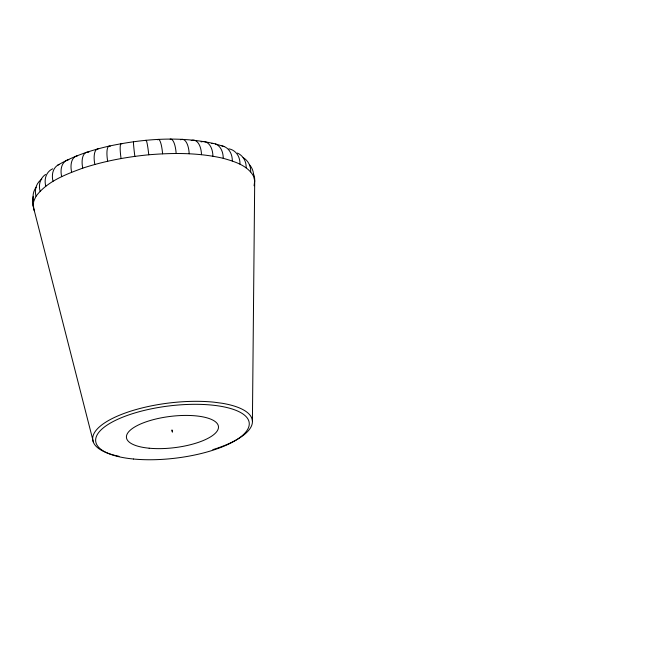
<?xml version="1.0" encoding="UTF-8"?>
<svg xmlns="http://www.w3.org/2000/svg" width="649" height="649" viewBox="0 0 649 649"><rect width="100%" height="100%" fill="white"/><g stroke="black" fill="none" stroke-linecap="round" stroke-linejoin="round"><path stroke-width="0.97" d="M252.412 421.096L254.708 180.909A18.172 17.077 -3.2 0 0 253.386 173.697M254.1 185.768L254.708 180.909L253.572 176.252A18.172 16.996 -23.9 0 0 249.63 164.935M41.812 179.116A18.172 16.452 32.6 0 0 36.052 196.201L33.724 201.174L33.115 206.033L93.513 442.561M36.068 196.201C47.288 181.201 65.8 174.403 82.756 168.14C104.148 161.122 126.377 156.944 148.759 154.787C173.567 152.718 198.862 152.685 223.232 158.315C234.451 161.52 247.545 165.3 253.572 176.252M57.542 165.308C73.369 155.971 91.022 150.3 108.837 146.163M109.527 146.009C143.616 138.821 179.408 136.039 213.691 143.51M215.468 143.964L223.881 146.447M172.163 430.109L172.407 432.12L171.863 430.068M211.842 143.429A18.172 12.712 -76.1 0 1 223.24 158.315M201.06 141.896A18.172 11.179 -80.5 0 1 212.913 156.206M170.152 139.137A18.172 5.638 89.9 0 1 176.147 153.472M180.592 139.786A18.172 7.618 -87.3 0 1 189.184 153.756M191.212 140.573A18.172 9.467 -84.1 0 1 201.498 154.673M243.132 157.602A18.172 16.639 -41.3 0 1 250.717 171.863M221.926 145.936A18.172 14.043 -70.8 0 1 232.318 160.984M228.886 148.824A18.172 15.146 -63.8 0 1 240 164.165M237.445 153.075A18.172 16.022 -54.3 0 1 246.166 167.815M34.235 210.698A18.172 16.996 -23.9 0 1 33.586 206.666M33.099 206.041A18.172 17.077 -3.2 0 1 33.286 196.331M33.707 201.182A18.172 16.898 16.7 0 1 36.141 187.22M40.1 191.179A18.172 15.738 44.2 0 1 45.56 174.451M45.787 186.19A18.172 14.789 52.6 0 1 52.715 168.797M53.023 181.314A18.172 13.597 59 0 1 59.27 164.375M61.687 176.633A18.172 12.193 64 0 1 68.835 159.646M71.65 172.22A18.172 10.595 68 0 1 77.653 155.736M82.748 168.14A18.172 8.835 71.5 0 1 88.824 152.182M94.819 164.457A18.172 6.928 74.5 0 1 98.161 148.864M107.661 161.236A18.172 4.916 77.3 0 1 110.298 146.236M121.071 158.526A18.172 2.831 79.8 0 1 121.866 143.891M134.846 156.36A18.172 0.698 82.3 0 1 133.597 141.701M145.741 140.671A18.172 1.452 84.8 0 1 148.759 154.778M157.675 139.835A18.172 3.57 87.3 0 1 162.599 153.813M216.628 448.41A80.395 27.363 -6.9 0 0 222.282 403.289L214.056 402.185A80.395 27.363 -6.9 0 0 108.513 420.528A80.395 27.363 -6.9 0 0 118.994 456.304M215.695 448.719A80.395 27.363 -6.9 0 1 212.848 449.627M149.148 448.208A46.322 15.763 -6.9 0 0 218.478 427.245A46.322 15.763 -6.9 0 0 149.749 420.657A46.322 15.763 -6.9 0 0 149.148 448.208M133.556 459.021A77.296 26.309 -6.9 0 0 249.265 424.032A77.296 26.309 -6.9 0 0 134.562 413.048A77.296 26.309 -6.9 0 0 133.556 459.021"/></g></svg>
